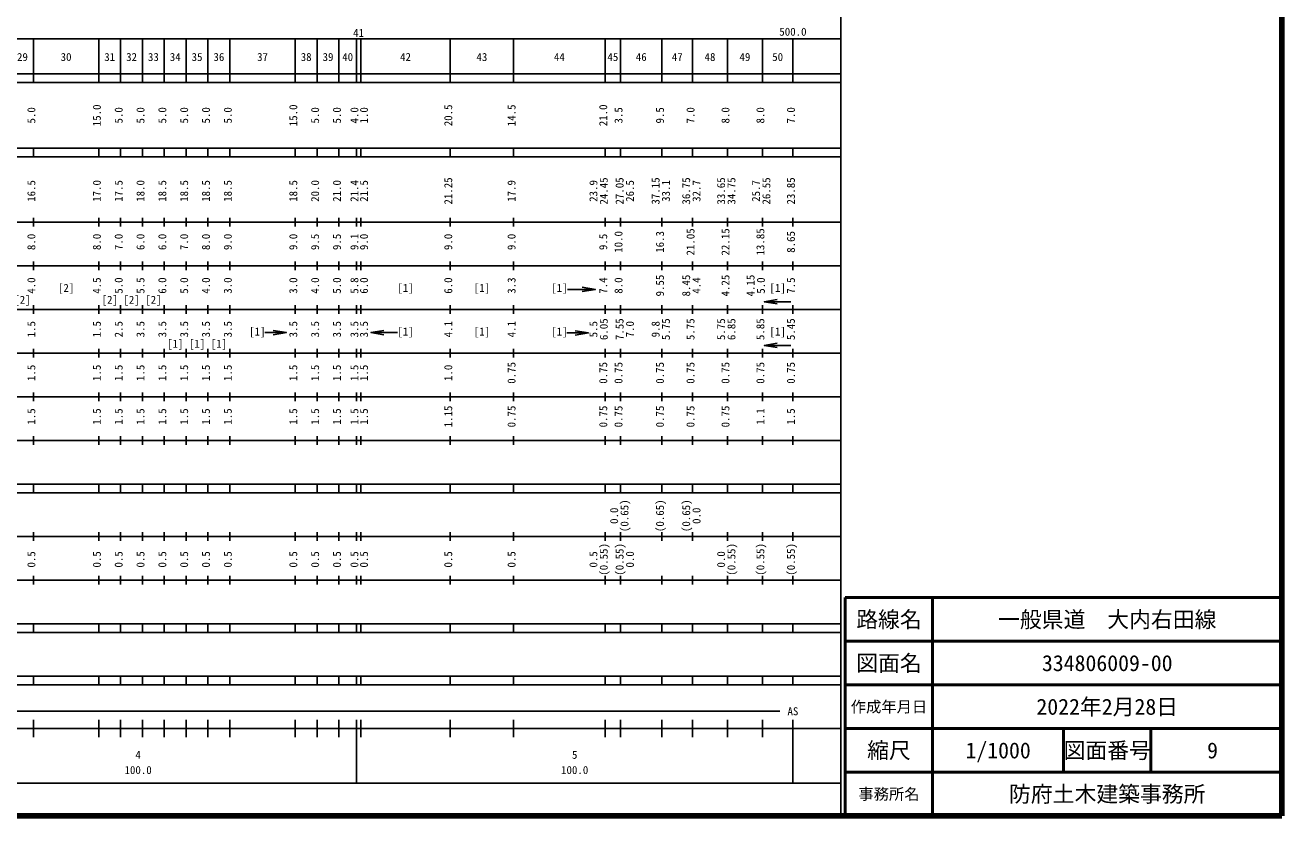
# Model space of a CAD drawing. Units: millimetres on the paper, enlarged 1000 times. Extents: x 40000 to 680000, y 20000 to 380000.
# Drawn here: x 392118 to 680000, y 20000 to 201169 of the extents above; entities that cross this region are included whole.
import ezdxf
from ezdxf.enums import TextEntityAlignment as Align

# ---------------------------------------------------------------- set-up
doc = ezdxf.new("R2010")
doc.units = ezdxf.units.MM
doc.header["$LTSCALE"] = 1000
for name, color, linetype, lineweight in [('M-TTL', 2, 'Continuous', 140), ('M-TTL-BAND', 7, 'Continuous', 25), ('M-TTL-FRAM', 2, 'Continuous', 50), ('M-TTL-LINE', 7, 'Continuous', 50)]:
    doc.layers.add(name, color=color, linetype=linetype, lineweight=lineweight)
doc.layers.add('M-TTL-TXT', color=7, linetype='Continuous')
doc.styles.add('ＭＳ ゴシック', font='')
doc.styles.get('ＭＳ ゴシック').set_extended_font_data('MS Gothic')

# ---------------------------------------------------------------- blocks, each defined once
blk = doc.blocks.new('open_arrow')
at = {"color": 0, "linetype": 'Continuous', "lineweight": -2}
blk.add_lwpolyline([(7.5, 1.25), (0, 0), (7.5, -1.25)], dxfattribs=at)

msp = doc.modelspace()

# ---------------------------------------------------------------- linework, layer by layer
at = {"layer": 'M-TTL'}
for p, q in [((680000, 20000), (680000, 380000)), ((40000, 20000), (680000, 20000))]:
    msp.add_line(p, q, dxfattribs=at)
at = {"layer": 'M-TTL-BAND'}
for p, q in [((579000, 20000), (579000, 370000)), ((68000, 198000), (579000, 198000)), ((394000, 188000), (394000, 198000)), ((409000, 188000), (409000, 198000)), ((414000, 188000), (414000, 198000)), ((419000, 188000), (419000, 198000)), ((424000, 188000), (424000, 198000)), ((429000, 188000), (429000, 198000)), ((434000, 188000), (434000, 198000)), ((439000, 188000), (439000, 198000)), ((454000, 188000), (454000, 198000)), ((459000, 188000), (459000, 198000)), ((464000, 188000), (464000, 198000)), ((468000, 188000), (468000, 198000)), ((469000, 188000), (469000, 198000)), ((489500, 188000), (489500, 198000)), ((504000, 188000), (504000, 198000)), ((525000, 188000), (525000, 198000)), ((528500, 188000), (528500, 198000)), ((538000, 188000), (538000, 198000)), ((545000, 188000), (545000, 198000)), ((553000, 188000), (553000, 198000)), ((561000, 188000), (561000, 198000)), ((568000, 188000), (568000, 198000)), ((40000, 190000), (579000, 190000)), ((40000, 188000), (579000, 188000)), ((40000, 173000), (579000, 173000)), ((394000, 171000), (394000, 173000)), ((409000, 171000), (409000, 173000)), ((414000, 171000), (414000, 173000)), ((419000, 171000), (419000, 173000)), ((424000, 171000), (424000, 173000)), ((429000, 171000), (429000, 173000)), ((434000, 171000), (434000, 173000)), ((439000, 171000), (439000, 173000)), ((454000, 171000), (454000, 173000)), ((459000, 171000), (459000, 173000)), ((464000, 171000), (464000, 173000)), ((468000, 171000), (468000, 173000)), ((469000, 171000), (469000, 173000)), ((489500, 171000), (489500, 173000)), ((504000, 171000), (504000, 173000)), ((525000, 171000), (525000, 173000)), ((528500, 171000), (528500, 173000)), ((538000, 171000), (538000, 173000)), ((545000, 171000), (545000, 173000)), ((553000, 171000), (553000, 173000)), ((561000, 171000), (561000, 173000)), ((568000, 171000), (568000, 173000)), ((40000, 171000), (579000, 171000)), ((40000, 156000), (579000, 156000)), ((394000, 155000), (394000, 157000)), ((409000, 155000), (409000, 157000)), ((414000, 155000), (414000, 157000)), ((419000, 155000), (419000, 157000)), ((424000, 155000), (424000, 157000)), ((429000, 155000), (429000, 157000)), ((434000, 155000), (434000, 157000)), ((439000, 155000), (439000, 157000)), ((454000, 155000), (454000, 157000)), ((459000, 155000), (459000, 157000)), ((464000, 155000), (464000, 157000)), ((468000, 155000), (468000, 157000)), ((469000, 155000), (469000, 157000)), ((489500, 155000), (489500, 157000)), ((504000, 155000), (504000, 157000)), ((525000, 155000), (525000, 157000)), ((528500, 155000), (528500, 157000)), ((538000, 155000), (538000, 157000)), ((545000, 155000), (545000, 157000)), ((553000, 155000), (553000, 157000)), ((561000, 155000), (561000, 157000)), ((568000, 155000), (568000, 157000)), ((394000, 145000), (394000, 147000)), ((409000, 145000), (409000, 147000)), ((414000, 145000), (414000, 147000)), ((419000, 145000), (419000, 147000)), ((424000, 145000), (424000, 147000)), ((429000, 145000), (429000, 147000)), ((434000, 145000), (434000, 147000)), ((439000, 145000), (439000, 147000)), ((454000, 145000), (454000, 147000)), ((459000, 145000), (459000, 147000)), ((464000, 145000), (464000, 147000)), ((468000, 145000), (468000, 147000)), ((469000, 145000), (469000, 147000)), ((489500, 145000), (489500, 147000)), ((504000, 145000), (504000, 147000)), ((525000, 145000), (525000, 147000)), ((528500, 145000), (528500, 147000)), ((538000, 145000), (538000, 147000)), ((545000, 145000), (545000, 147000)), ((553000, 145000), (553000, 147000)), ((561000, 145000), (561000, 147000)), ((568000, 145000), (568000, 147000)), ((46000, 146000), (579000, 146000)), ((522754, 140634), (516352, 140634)), ((52000, 136000), (579000, 136000)), ((394000, 135000), (394000, 137000)), ((409000, 135000), (409000, 137000)), ((414000, 135000), (414000, 137000)), ((419000, 135000), (419000, 137000)), ((424000, 135000), (424000, 137000)), ((429000, 135000), (429000, 137000)), ((434000, 135000), (434000, 137000)), ((439000, 135000), (439000, 137000)), ((454000, 135000), (454000, 137000)), ((459000, 135000), (459000, 137000)), ((464000, 135000), (464000, 137000)), ((468000, 135000), (468000, 137000)), ((469000, 135000), (469000, 137000)), ((489500, 135000), (489500, 137000)), ((504000, 135000), (504000, 137000)), ((525000, 135000), (525000, 137000)), ((528500, 135000), (528500, 137000)), ((538000, 135000), (538000, 137000)), ((545000, 135000), (545000, 137000)), ((553000, 135000), (553000, 137000)), ((561000, 135000), (561000, 137000)), ((561412, 137794), (567504, 137794)), ((568000, 135000), (568000, 137000)), ((451968, 130711), (447010, 130711)), ((471319, 130712), (477411, 130712)), ((521135, 130634), (516176, 130634)), ((394000, 125000), (394000, 127000)), ((409000, 125000), (409000, 127000)), ((414000, 125000), (414000, 127000)), ((419000, 125000), (419000, 127000)), ((424000, 125000), (424000, 127000)), ((429000, 125000), (429000, 127000)), ((434000, 125000), (434000, 127000)), ((439000, 125000), (439000, 127000)), ((454000, 125000), (454000, 127000)), ((459000, 125000), (459000, 127000)), ((464000, 125000), (464000, 127000)), ((468000, 125000), (468000, 127000)), ((469000, 125000), (469000, 127000)), ((489500, 125000), (489500, 127000)), ((504000, 125000), (504000, 127000)), ((525000, 125000), (525000, 127000)), ((528500, 125000), (528500, 127000)), ((538000, 125000), (538000, 127000)), ((545000, 125000), (545000, 127000)), ((553000, 125000), (553000, 127000)), ((561000, 125000), (561000, 127000)), ((561412, 127794), (567504, 127794)), ((568000, 125000), (568000, 127000)), ((46000, 126000), (579000, 126000)), ((52000, 116000), (579000, 116000)), ((394000, 115000), (394000, 117000)), ((409000, 115000), (409000, 117000)), ((414000, 115000), (414000, 117000)), ((419000, 115000), (419000, 117000)), ((424000, 115000), (424000, 117000)), ((429000, 115000), (429000, 117000)), ((434000, 115000), (434000, 117000)), ((439000, 115000), (439000, 117000)), ((454000, 115000), (454000, 117000)), ((459000, 115000), (459000, 117000)), ((464000, 115000), (464000, 117000)), ((468000, 115000), (468000, 117000)), ((469000, 115000), (469000, 117000)), ((489500, 115000), (489500, 117000)), ((504000, 115000), (504000, 117000)), ((525000, 115000), (525000, 117000)), ((528500, 115000), (528500, 117000)), ((538000, 115000), (538000, 117000)), ((545000, 115000), (545000, 117000)), ((553000, 115000), (553000, 117000)), ((561000, 115000), (561000, 117000)), ((568000, 115000), (568000, 117000)), ((394000, 105000), (394000, 107000)), ((409000, 105000), (409000, 107000)), ((414000, 105000), (414000, 107000)), ((419000, 105000), (419000, 107000)), ((424000, 105000), (424000, 107000)), ((429000, 105000), (429000, 107000)), ((434000, 105000), (434000, 107000)), ((439000, 105000), (439000, 107000)), ((454000, 105000), (454000, 107000)), ((459000, 105000), (459000, 107000)), ((464000, 105000), (464000, 107000)), ((468000, 105000), (468000, 107000)), ((469000, 105000), (469000, 107000)), ((489500, 105000), (489500, 107000)), ((504000, 105000), (504000, 107000)), ((525000, 105000), (525000, 107000)), ((528500, 105000), (528500, 107000)), ((538000, 105000), (538000, 107000)), ((545000, 105000), (545000, 107000)), ((553000, 105000), (553000, 107000)), ((561000, 105000), (561000, 107000)), ((568000, 105000), (568000, 107000)), ((46000, 106000), (579000, 106000)), ((40000, 96000), (579000, 96000)), ((394000, 94000), (394000, 96000)), ((409000, 94000), (409000, 96000)), ((414000, 94000), (414000, 96000)), ((419000, 94000), (419000, 96000)), ((424000, 94000), (424000, 96000)), ((429000, 94000), (429000, 96000)), ((434000, 94000), (434000, 96000)), ((439000, 94000), (439000, 96000)), ((454000, 94000), (454000, 96000)), ((459000, 94000), (459000, 96000)), ((464000, 94000), (464000, 96000)), ((468000, 94000), (468000, 96000)), ((469000, 94000), (469000, 96000)), ((489500, 94000), (489500, 96000)), ((504000, 94000), (504000, 96000)), ((525000, 94000), (525000, 96000)), ((528500, 94000), (528500, 96000)), ((538000, 94000), (538000, 96000)), ((545000, 94000), (545000, 96000)), ((553000, 94000), (553000, 96000)), ((561000, 94000), (561000, 96000)), ((568000, 94000), (568000, 96000)), ((40000, 94000), (579000, 94000)), ((49000, 84000), (579000, 84000)), ((394000, 83000), (394000, 85000)), ((409000, 83000), (409000, 85000)), ((414000, 83000), (414000, 85000)), ((419000, 83000), (419000, 85000)), ((424000, 83000), (424000, 85000)), ((429000, 83000), (429000, 85000)), ((434000, 83000), (434000, 85000)), ((439000, 83000), (439000, 85000)), ((454000, 83000), (454000, 85000)), ((459000, 83000), (459000, 85000)), ((464000, 83000), (464000, 85000)), ((468000, 83000), (468000, 85000)), ((469000, 83000), (469000, 85000)), ((489500, 83000), (489500, 85000)), ((504000, 83000), (504000, 85000)), ((525000, 83000), (525000, 85000)), ((528500, 83000), (528500, 85000)), ((538000, 83000), (538000, 85000)), ((545000, 83000), (545000, 85000)), ((553000, 83000), (553000, 85000)), ((561000, 83000), (561000, 85000)), ((568000, 83000), (568000, 85000)), ((394000, 73000), (394000, 75000)), ((409000, 73000), (409000, 75000)), ((414000, 73000), (414000, 75000)), ((419000, 73000), (419000, 75000)), ((424000, 73000), (424000, 75000)), ((429000, 73000), (429000, 75000)), ((434000, 73000), (434000, 75000)), ((439000, 73000), (439000, 75000)), ((454000, 73000), (454000, 75000)), ((459000, 73000), (459000, 75000)), ((464000, 73000), (464000, 75000)), ((468000, 73000), (468000, 75000)), ((469000, 73000), (469000, 75000)), ((489500, 73000), (489500, 75000)), ((504000, 73000), (504000, 75000)), ((525000, 73000), (525000, 75000)), ((528500, 73000), (528500, 75000)), ((538000, 73000), (538000, 75000)), ((545000, 73000), (545000, 75000)), ((553000, 73000), (553000, 75000)), ((561000, 73000), (561000, 75000)), ((568000, 73000), (568000, 75000)), ((40000, 74000), (579000, 74000)), ((40000, 64000), (579000, 64000)), ((394000, 62000), (394000, 64000)), ((409000, 62000), (409000, 64000)), ((414000, 62000), (414000, 64000)), ((419000, 62000), (419000, 64000)), ((424000, 62000), (424000, 64000)), ((429000, 62000), (429000, 64000)), ((434000, 62000), (434000, 64000)), ((439000, 62000), (439000, 64000)), ((454000, 62000), (454000, 64000)), ((459000, 62000), (459000, 64000)), ((464000, 62000), (464000, 64000)), ((468000, 62000), (468000, 64000)), ((469000, 62000), (469000, 64000)), ((489500, 62000), (489500, 64000)), ((504000, 62000), (504000, 64000)), ((525000, 62000), (525000, 64000)), ((528500, 62000), (528500, 64000)), ((538000, 62000), (538000, 64000)), ((545000, 62000), (545000, 64000)), ((553000, 62000), (553000, 64000)), ((561000, 62000), (561000, 64000)), ((568000, 62000), (568000, 64000)), ((40000, 62000), (579000, 62000)), ((40000, 52000), (579000, 52000)), ((394000, 50000), (394000, 52000)), ((409000, 50000), (409000, 52000)), ((414000, 50000), (414000, 52000)), ((419000, 50000), (419000, 52000)), ((424000, 50000), (424000, 52000)), ((429000, 50000), (429000, 52000)), ((434000, 50000), (434000, 52000)), ((439000, 50000), (439000, 52000)), ((454000, 50000), (454000, 52000)), ((459000, 50000), (459000, 52000)), ((464000, 50000), (464000, 52000)), ((468000, 50000), (468000, 52000)), ((469000, 50000), (469000, 52000)), ((489500, 50000), (489500, 52000)), ((504000, 50000), (504000, 52000)), ((525000, 50000), (525000, 52000)), ((528500, 50000), (528500, 52000)), ((538000, 50000), (538000, 52000)), ((545000, 50000), (545000, 52000)), ((553000, 50000), (553000, 52000)), ((561000, 50000), (561000, 52000)), ((568000, 50000), (568000, 52000)), ((40000, 50000), (579000, 50000)), ((71000, 44000), (565000, 44000)), ((394000, 38000), (394000, 42000)), ((409000, 38000), (409000, 42000)), ((414000, 38000), (414000, 42000)), ((419000, 38000), (419000, 42000)), ((424000, 38000), (424000, 42000)), ((429000, 38000), (429000, 42000)), ((434000, 38000), (434000, 42000)), ((439000, 38000), (439000, 42000)), ((454000, 38000), (454000, 42000)), ((459000, 38000), (459000, 42000)), ((464000, 38000), (464000, 42000)), ((468000, 27500), (468000, 42000)), ((469000, 38000), (469000, 42000)), ((489500, 38000), (489500, 42000)), ((504000, 38000), (504000, 42000)), ((525000, 38000), (525000, 42000)), ((528500, 38000), (528500, 42000)), ((538000, 38000), (538000, 42000)), ((545000, 38000), (545000, 42000)), ((553000, 38000), (553000, 42000)), ((561000, 38000), (561000, 42000)), ((568000, 27500), (568000, 42000)), ((40000, 40000), (579000, 40000)), ((68000, 27500), (579000, 27500))]:
    msp.add_line(p, q, dxfattribs=at)
at = {"layer": 'M-TTL-FRAM'}
for p, q in [((680000, 70000), (580000, 70000)), ((580000, 70000), (580000, 20000))]:
    msp.add_line(p, q, dxfattribs=at)
at = {"layer": 'M-TTL-LINE'}
for p, q in [((600000, 70000), (600000, 20000)), ((680000, 60000), (580000, 60000)), ((680000, 50000), (580000, 50000)), ((680000, 40000), (580000, 40000)), ((630000, 40000), (630000, 30000)), ((650000, 40000), (650000, 30000)), ((680000, 30000), (580000, 30000))]:
    msp.add_line(p, q, dxfattribs=at)

# ---------------------------------------------------------------- block references
at = {"layer": 'M-TTL-BAND', "xscale": 400, "yscale": 400, "rotation": 180}
for p in [(522754, 140634), (451968, 130711), (521135, 130634)]:
    msp.add_blockref('open_arrow', p, dxfattribs=at)
at = {"layer": 'M-TTL-BAND', "xscale": 400, "yscale": 400}
for p in [(561412, 137794), (471319, 130712), (561412, 127794)]:
    msp.add_blockref('open_arrow', p, dxfattribs=at)

# ---------------------------------------------------------------- texts
at = {"layer": 'M-TTL-BAND', "style": 'ＭＳ ゴシック'}
for s, p in [('41', (468500, 197935)), ('500.0', (568000, 198195)), ('29', (391500, 192405)), ('30', (401500, 192405)), ('31', (411500, 192405)), ('32', (416500, 192405)), ('33', (421500, 192405)), ('34', (426500, 192405)), ('35', (431500, 192405)), ('36', (436500, 192405)), ('37', (446500, 192405)), ('38', (456500, 192405)), ('39', (461500, 192405)), ('40', (466000, 192405)), ('42', (479250, 192405)), ('43', (496750, 192405)), ('44', (514500, 192405)), ('45', (526750, 192405)), ('46', (533250, 192405)), ('47', (541500, 192405)), ('48', (549000, 192405)), ('49', (557000, 192405)), ('50', (564500, 192405)), ('[2]', (401500, 139500)), ('[1]', (479250, 139500)), ('[1]', (496750, 139500)), ('[1]', (514500, 139500)), ('[1]', (564500, 139500)), ('[2]', (391500, 136780)), ('[2]', (411500, 136780)), ('[2]', (416500, 136780)), ('[2]', (421500, 136780)), ('[1]', (445298, 129500)), ('[1]', (479250, 129500)), ('[1]', (496750, 129500)), ('[1]', (514500, 129500)), ('[1]', (564500, 129500)), ('[1]', (426500, 126710)), ('[1]', (431500, 126710)), ('[1]', (436500, 126710)), ('AS', (568000, 42500)), ('4', (418000, 32523)), ('5', (518000, 32523)), ('100.0', (418000, 29033)), ('100.0', (518000, 29033))]:
    msp.add_text(s, height=1833, dxfattribs=at).set_placement(p, align=Align.BOTTOM_CENTER)
for s, p in [('5.0', (395000, 180500)), ('15.0', (410000, 180500)), ('5.0', (415000, 180500)), ('5.0', (420000, 180500)), ('5.0', (425000, 180500)), ('5.0', (430000, 180500)), ('5.0', (435000, 180500)), ('5.0', (440000, 180500)), ('15.0', (455000, 180500)), ('5.0', (460000, 180500)), ('5.0', (465000, 180500)), ('4.0', (469000, 180500)), ('1.0', (471200, 180500)), ('20.5', (490500, 180500)), ('14.5', (505000, 180500)), ('21.0', (526000, 180500)), ('3.5', (529500, 180500)), ('9.5', (539000, 180500)), ('7.0', (546000, 180500)), ('8.0', (554000, 180500)), ('8.0', (562000, 180500)), ('7.0', (569000, 180500)), ('16.5', (395000, 163174)), ('17.0', (410000, 163174)), ('17.5', (415000, 163174)), ('18.0', (420000, 163174)), ('18.5', (425000, 163174)), ('18.5', (430000, 163174)), ('18.5', (435000, 163174)), ('18.5', (440000, 163174)), ('18.5', (455000, 163174)), ('20.0', (460000, 163174)), ('21.0', (465000, 163174)), ('21.4', (469000, 163174)), ('21.5', (471200, 163174)), ('21.25', (490500, 163174)), ('17.9', (505000, 163174)), ('23.9', (523750, 163174)), ('24.45', (526120, 163174)), ('27.05', (529750, 163174)), ('26.5', (532120, 163174)), ('37.15', (538000, 163174)), ('33.1', (540370, 163174)), ('36.75', (545000, 163174)), ('32.7', (547370, 163174)), ('33.65', (553000, 163174)), ('34.75', (555370, 163174)), ('25.7', (561000, 163174)), ('26.55', (563370, 163174)), ('23.85', (569000, 163174)), ('8.0', (395000, 151500)), ('8.0', (410000, 151500)), ('7.0', (415000, 151500)), ('6.0', (420000, 151500)), ('6.0', (425000, 151500)), ('7.0', (430000, 151500)), ('8.0', (435000, 151500)), ('9.0', (440000, 151500)), ('9.0', (455000, 151500)), ('9.5', (460000, 151500)), ('9.5', (465000, 151500)), ('9.1', (469000, 151500)), ('9.0', (471200, 151500)), ('9.0', (490500, 151500)), ('9.0', (505000, 151500)), ('9.5', (526000, 151500)), ('10.0', (529500, 151500)), ('16.3', (539000, 151500)), ('21.05', (546000, 151500)), ('22.15', (554000, 151500)), ('13.85', (562000, 151500)), ('8.65', (569000, 151500)), ('4.0', (395000, 141500)), ('4.5', (410000, 141500)), ('5.0', (415000, 141500)), ('5.5', (420000, 141500)), ('6.0', (425000, 141500)), ('5.0', (430000, 141500)), ('4.0', (435000, 141500)), ('3.0', (440000, 141500)), ('3.0', (455000, 141500)), ('4.0', (460000, 141500)), ('5.0', (465000, 141500)), ('5.8', (469000, 141500)), ('6.0', (471200, 141500)), ('6.0', (490500, 141500)), ('3.3', (505000, 141500)), ('7.4', (526000, 141500)), ('8.0', (529500, 141500)), ('9.55', (539000, 141500)), ('8.45', (545000, 141500)), ('4.4', (547370, 141500)), ('4.25', (554000, 141500)), ('4.15', (559750, 141500)), ('5.0', (562120, 141500)), ('7.5', (569000, 141500)), ('1.5', (395000, 131500)), ('1.5', (410000, 131500)), ('2.5', (415000, 131500)), ('3.5', (420000, 131500)), ('3.5', (425000, 131500)), ('3.5', (430000, 131500)), ('3.5', (435000, 131500)), ('3.5', (440000, 131500)), ('3.5', (455000, 131500)), ('3.5', (460000, 131500)), ('3.5', (465000, 131500)), ('3.5', (469000, 131500)), ('3.5', (471200, 131500)), ('4.1', (490500, 131500)), ('4.1', (505000, 131500)), ('5.5', (523750, 131500)), ('6.05', (526120, 131500)), ('7.55', (529750, 131500)), ('7.0', (532120, 131500)), ('9.8', (538000, 131500)), ('5.75', (540370, 131500)), ('5.75', (546000, 131500)), ('5.75', (553000, 131500)), ('6.85', (555370, 131500)), ('5.85', (562000, 131500)), ('5.45', (569000, 131500)), ('0.75', (505000, 121500)), ('0.75', (526000, 121500)), ('0.75', (529500, 121500)), ('0.75', (539000, 121500)), ('0.75', (546000, 121500)), ('0.75', (554000, 121500)), ('0.75', (562000, 121500)), ('0.75', (569000, 121500)), ('1.5', (395000, 121500)), ('1.5', (410000, 121500)), ('1.5', (415000, 121500)), ('1.5', (420000, 121500)), ('1.5', (425000, 121500)), ('1.5', (430000, 121500)), ('1.5', (435000, 121500)), ('1.5', (440000, 121500)), ('1.5', (455000, 121500)), ('1.5', (460000, 121500)), ('1.5', (465000, 121500)), ('1.5', (469000, 121500)), ('1.5', (471200, 121500)), ('1.0', (490500, 121500)), ('1.5', (395000, 111500)), ('1.5', (410000, 111500)), ('1.5', (415000, 111500)), ('1.5', (420000, 111500)), ('1.5', (425000, 111500)), ('1.5', (430000, 111500)), ('1.5', (435000, 111500)), ('1.5', (440000, 111500)), ('1.5', (455000, 111500)), ('1.5', (460000, 111500)), ('1.5', (465000, 111500)), ('1.5', (469000, 111500)), ('1.5', (471200, 111500)), ('1.15', (490500, 111500)), ('0.75', (505000, 111500)), ('0.75', (526000, 111500)), ('0.75', (529500, 111500)), ('0.75', (539000, 111500)), ('0.75', (546000, 111500)), ('0.75', (554000, 111500)), ('1.1', (562000, 111500)), ('1.5', (569000, 111500)), ('(0.65)', (530870, 88764)), ('(0.65)', (539000, 88764)), ('(0.65)', (545000, 88764)), ('0.0', (528500, 88764)), ('0.0', (547370, 88764)), ('(0.55)', (526120, 78764)), ('(0.55)', (529750, 78764)), ('(0.55)', (555370, 78764)), ('(0.55)', (562000, 78764)), ('(0.55)', (569000, 78764)), ('0.5', (395000, 78764)), ('0.5', (410000, 78764)), ('0.5', (415000, 78764)), ('0.5', (420000, 78764)), ('0.5', (425000, 78764)), ('0.5', (430000, 78764)), ('0.5', (435000, 78764)), ('0.5', (440000, 78764)), ('0.5', (455000, 78764)), ('0.5', (460000, 78764)), ('0.5', (465000, 78764)), ('0.5', (469000, 78764)), ('0.5', (471200, 78764)), ('0.5', (490500, 78764)), ('0.5', (505000, 78764)), ('0.5', (523750, 78764)), ('0.0', (532120, 78764)), ('0.0', (553000, 78764))]:
    msp.add_text(s, height=1833, rotation=90, dxfattribs=at).set_placement(p, align=Align.BOTTOM_CENTER)
at = {"layer": 'M-TTL-TXT', "style": 'ＭＳ ゴシック'}
for s, height, p in [('路線名', 3666, (590000, 65000)), ('路線名', 3666, (590000, 65000)), ('一般県道\u3000大内右田線', 3666, (640000, 65000)), ('図面名', 3666, (590000, 55000)), ('図面名', 3666, (590000, 55000)), ('334806009-00', 3666, (640000, 55000)), ('作成年月日', 2566, (590000, 45000)), ('作成年月日', 2566, (590000, 45000)), ('2022年2月28日', 3666, (640000, 45000)), ('縮尺', 3666, (590000, 35000)), ('縮尺', 3666, (590000, 35000)), ('1/1000', 3666, (615000, 35000)), ('図面番号', 3666, (640000, 35000)), ('図面番号', 3666, (640000, 35000)), ('9', 3666, (664125, 35000)), ('事務所名', 2566, (590000, 25000)), ('事務所名', 2566, (590000, 25000)), ('防府土木建築事務所', 3666, (640000, 25000))]:
    msp.add_text(s, height=height, dxfattribs=at).set_placement(p, align=Align.MIDDLE_CENTER)

doc.saveas('drawing.dxf')
